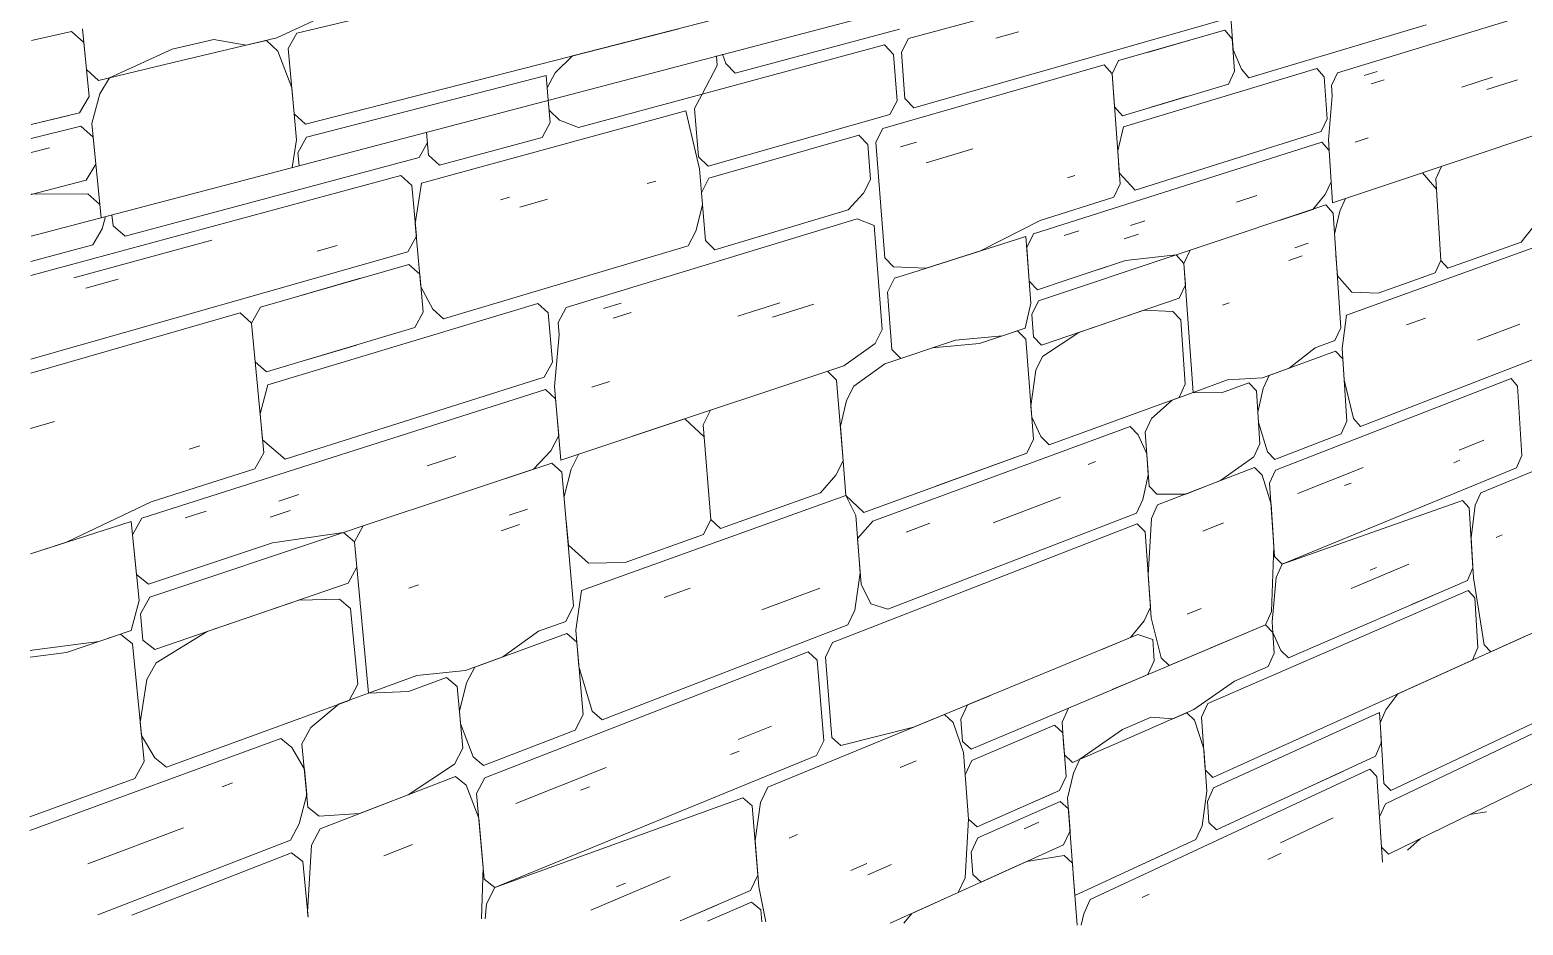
# Model space of a CAD drawing. Header units: inches. Extents: x 490.8 to 498.2, y -67.1 to -6.9.
# Drawn here: x 490.7844 to 491.0486, y -7.7396 to -7.5813 of the extents above; entities that cross this region are included whole.
import ezdxf

# ---------------------------------------------------------------- set-up
doc = ezdxf.new("R2010")
doc.units = ezdxf.units.IN
doc.header["$MEASUREMENT"] = 0
doc.layers.add('A-WALL-PATT', color=111, linetype='Continuous', lineweight=13)
doc.layers.add('L-SITE-WALL', color=31, linetype='Continuous', lineweight=13)

# ---------------------------------------------------------------- blocks, each defined once
blk = doc.blocks.new('FP_4-Entry')
at = {"layer": 'A-WALL-PATT', "lineweight": 9}
for p, q in [((490.83168, -7.58189), (490.89801, -7.56608)), ((490.83854, -7.57792), (490.82811, -7.58275)), ((490.88042, -7.58592), (490.9129, -7.57762)), ((490.79374, -7.58114), (490.79422, -7.58593)), ((490.83319, -7.598), (490.89926, -7.58111)), ((490.79181, -7.58158), (490.78472, -7.5832)), ((490.79181, -7.58158), (490.79398, -7.58354)), ((490.79493, -7.59311), (490.79398, -7.58354)), ((490.79422, -7.58593), (490.79398, -7.58354)), ((490.8096, -7.58475), (490.817, -7.583)), ((490.82811, -7.58275), (490.80982, -7.58711)), ((490.817, -7.583), (490.8227, -7.58404)), ((490.8227, -7.58404), (490.82631, -7.58318)), ((490.82631, -7.58318), (490.82833, -7.58506)), ((490.83012, -7.58463), (490.83168, -7.58189)), ((490.79422, -7.58593), (490.79445, -7.58833)), ((490.79852, -7.5898), (490.8096, -7.58475)), ((490.82833, -7.58506), (490.83076, -7.59155)), ((490.83012, -7.58463), (490.8312, -7.59615)), ((490.87739, -7.58894), (490.88042, -7.58592)), ((490.79445, -7.58833), (490.79661, -7.59026)), ((490.79661, -7.59026), (490.80982, -7.58711)), ((490.8334, -7.60029), (490.87577, -7.58936)), ((490.87577, -7.58936), (490.87615, -7.59374)), ((490.87596, -7.59155), (490.87739, -7.58894)), ((490.79684, -7.59265), (490.79852, -7.5898)), ((490.83076, -7.59155), (490.83163, -7.60075)), ((490.87615, -7.59374), (490.87596, -7.59155)), ((490.79324, -7.59596), (490.79493, -7.59311)), ((490.79684, -7.59265), (490.7954, -7.59788)), ((490.87615, -7.59374), (490.87615, -7.59374)), ((490.87615, -7.59374), (490.87615, -7.59374)), ((490.78469, -7.59805), (490.79324, -7.59596)), ((490.78469, -7.59805), (490.79131, -7.59643)), ((490.8312, -7.59615), (490.83319, -7.598)), ((490.78469, -7.60052), (490.79348, -7.59836)), ((490.79348, -7.59836), (490.79564, -7.60027)), ((490.7954, -7.59788), (490.79705, -7.61455)), ((490.78468, -7.60299), (490.78791, -7.60219)), ((490.79611, -7.60504), (490.79564, -7.60027)), ((490.83163, -7.60075), (490.83087, -7.60565)), ((490.83184, -7.60305), (490.8334, -7.60029)), ((490.79611, -7.60504), (490.79443, -7.60791)), ((490.83206, -7.60534), (490.83184, -7.60305)), ((490.78467, -7.6104), (490.79443, -7.60791)), ((490.83206, -7.60534), (490.83206, -7.60534)), ((490.78467, -7.6104), (490.78473, -7.61038)), ((490.78473, -7.61038), (490.79467, -7.61029)), ((490.79467, -7.61029), (490.79682, -7.61217)), ((490.79705, -7.61455), (490.79682, -7.61217)), ((490.79705, -7.61455), (490.79705, -7.61455))]:
    blk.add_line(p, q, dxfattribs=at)
blk = doc.blocks.new('FP_5-Entry')
at = {"layer": 'A-WALL-PATT', "lineweight": 9}
for p, q in [((490.93987, -7.58285), (490.99489, -7.568)), ((490.99664, -7.57531), (490.99729, -7.58484)), ((491.0533, -7.57751), (491.01575, -7.58892)), ((490.90923, -7.58895), (490.9383, -7.58118)), ((490.99568, -7.57947), (490.94081, -7.59508)), ((490.97705, -7.58676), (490.99581, -7.58138)), ((490.99581, -7.58138), (490.99716, -7.58293)), ((491.0001, -7.58981), (491.03143, -7.58044)), ((490.90335, -7.5927), (490.93564, -7.58399)), ((490.93721, -7.58566), (490.93564, -7.58399)), ((490.93987, -7.58285), (490.93862, -7.58527)), ((490.9553, -7.58278), (490.95933, -7.58167)), ((490.98214, -7.5853), (490.98966, -7.58315)), ((490.99716, -7.58293), (490.99755, -7.58864)), ((490.90604, -7.58764), (490.9059, -7.58592)), ((490.907, -7.58563), (490.90755, -7.58724)), ((490.93785, -7.59384), (490.93721, -7.58566)), ((490.93862, -7.58527), (490.93925, -7.59344)), ((490.97591, -7.58908), (490.97705, -7.58676)), ((490.99729, -7.58484), (490.99877, -7.58828)), ((490.90604, -7.58764), (490.90335, -7.5927)), ((490.90755, -7.58724), (490.90923, -7.58895)), ((490.93534, -7.59873), (490.97448, -7.5875)), ((490.97448, -7.5875), (490.97591, -7.58908)), ((490.97633, -7.59494), (490.97591, -7.58908)), ((490.97591, -7.58908), (490.97731, -7.60855)), ((490.97789, -7.59845), (491.01213, -7.58812)), ((490.99755, -7.58864), (490.99646, -7.5909)), ((490.99877, -7.58828), (491.0001, -7.58981)), ((491.01213, -7.58812), (491.01342, -7.58963)), ((491.01575, -7.58892), (491.01471, -7.59113)), ((491.02048, -7.58937), (491.02277, -7.58866)), ((490.99646, -7.5909), (490.97775, -7.5965)), ((491.01342, -7.58963), (491.01391, -7.59707)), ((491.01483, -7.59299), (491.01471, -7.59113)), ((491.02174, -7.59086), (491.02402, -7.59015)), ((491.03775, -7.59143), (491.04318, -7.58971)), ((491.04221, -7.59184), (491.04759, -7.59013)), ((490.87615, -7.59374), (490.8765, -7.59771)), ((490.87615, -7.59374), (490.87631, -7.59552)), ((490.88151, -7.5986), (490.90335, -7.5927)), ((490.902, -7.59524), (490.90335, -7.5927)), ((490.9366, -7.59628), (490.93785, -7.59384)), ((490.93925, -7.59344), (490.94081, -7.59508)), ((490.98283, -7.59498), (490.98908, -7.59311)), ((491.01415, -7.60078), (491.01483, -7.59299)), ((490.8537, -7.6084), (490.90047, -7.59566)), ((490.87631, -7.59552), (490.87811, -7.59728)), ((490.87811, -7.59728), (490.88151, -7.5986)), ((490.90047, -7.59566), (490.90289, -7.60587)), ((490.902, -7.59524), (490.90271, -7.60375)), ((490.90441, -7.60544), (490.9366, -7.59628)), ((490.97775, -7.5965), (490.97633, -7.59494)), ((491.01391, -7.59707), (491.01287, -7.59929)), ((490.85499, -7.60346), (490.85462, -7.59941)), ((490.8765, -7.59771), (490.87507, -7.60033)), ((490.93108, -7.59995), (490.90458, -7.60756)), ((490.93267, -7.6016), (490.93108, -7.59995)), ((490.93409, -7.60119), (490.93534, -7.59873)), ((490.97689, -7.60272), (490.97789, -7.59845)), ((491.01287, -7.59929), (490.97999, -7.60969)), ((491.02407, -7.60884), (491.05141, -7.59972)), ((490.85329, -7.60391), (490.85479, -7.60122)), ((490.85688, -7.60524), (490.87507, -7.60033)), ((490.93315, -7.60775), (490.93267, -7.6016)), ((490.93409, -7.60119), (490.93568, -7.62161)), ((490.93848, -7.602), (490.94128, -7.60118)), ((490.94298, -7.60483), (490.95123, -7.60238)), ((490.96198, -7.61741), (491.01299, -7.60115)), ((491.01299, -7.60115), (491.01428, -7.60264)), ((491.01489, -7.61189), (491.01415, -7.60078)), ((491.01464, -7.60819), (491.01428, -7.60264)), ((491.0189, -7.60115), (491.0212, -7.60041)), ((490.80128, -7.61782), (490.85329, -7.60391)), ((490.85499, -7.60346), (490.85688, -7.60524)), ((490.90271, -7.60375), (490.90441, -7.60544)), ((490.97717, -7.60661), (490.97689, -7.60272)), ((490.78464, -7.62474), (490.85008, -7.60708)), ((490.85008, -7.60708), (490.852, -7.60886)), ((490.90289, -7.60587), (490.90341, -7.61223)), ((490.90324, -7.61011), (490.90458, -7.60756)), ((490.93189, -7.61022), (490.93315, -7.60775)), ((490.96798, -7.60746), (490.96928, -7.60706)), ((490.97999, -7.60969), (490.97717, -7.60661)), ((491.03081, -7.60659), (491.01489, -7.61189)), ((491.03326, -7.60946), (491.03081, -7.60659)), ((491.03315, -7.60765), (491.03414, -7.60548)), ((491.03315, -7.60765), (491.03406, -7.62208)), ((490.852, -7.60886), (490.85281, -7.61782)), ((490.8537, -7.6084), (490.85261, -7.61559)), ((490.89365, -7.6085), (490.8952, -7.60806)), ((490.90324, -7.61011), (490.90394, -7.61858)), ((490.92919, -7.61313), (490.93189, -7.61022)), ((490.97731, -7.60855), (490.97617, -7.6109)), ((490.99789, -7.61176), (491.00152, -7.61058)), ((491.01139, -7.61306), (491.0136, -7.61043)), ((491.01464, -7.60819), (491.0136, -7.61043)), ((490.86767, -7.61137), (490.86931, -7.61091)), ((490.87114, -7.61265), (490.87602, -7.61128)), ((490.90341, -7.61223), (490.90224, -7.61692)), ((490.92919, -7.61313), (490.90563, -7.62024)), ((490.96315, -7.61501), (490.97617, -7.6109)), ((491.01373, -7.61228), (490.98971, -7.62028)), ((491.00549, -7.61503), (491.01139, -7.61306)), ((491.01373, -7.61228), (491.01501, -7.61374)), ((491.01617, -7.61335), (491.0172, -7.61112)), ((490.79724, -7.61647), (490.79782, -7.61434)), ((490.79915, -7.61596), (490.79896, -7.61404)), ((490.85261, -7.61559), (490.85362, -7.62676)), ((490.93078, -7.61475), (490.87933, -7.6304)), ((490.93078, -7.61475), (490.93379, -7.61593)), ((490.96315, -7.61501), (490.95259, -7.6204)), ((490.97914, -7.6159), (490.98167, -7.61508)), ((491.01501, -7.61374), (491.01635, -7.63401)), ((491.01617, -7.61335), (491.01525, -7.61744)), ((490.7922, -7.62514), (490.81664, -7.61849)), ((490.79724, -7.61647), (490.79557, -7.61935)), ((490.79915, -7.61596), (490.80128, -7.61782)), ((490.85281, -7.61782), (490.85131, -7.62055)), ((490.90224, -7.61692), (490.90089, -7.61949)), ((490.93523, -7.63427), (490.93379, -7.61593)), ((490.96065, -7.61783), (490.9416, -7.6239)), ((490.96153, -7.62967), (490.96065, -7.61783)), ((490.9608, -7.61981), (490.96198, -7.61741)), ((490.96739, -7.61769), (490.97, -7.61685)), ((490.978, -7.61825), (490.98054, -7.61742)), ((491.05026, -7.61632), (491.04825, -7.61884)), ((490.85131, -7.62055), (490.78461, -7.63952)), ((490.78464, -7.62227), (490.79557, -7.61935)), ((490.83528, -7.62043), (490.8388, -7.61945)), ((490.8576, -7.63244), (490.90089, -7.61949)), ((490.90563, -7.62024), (490.90394, -7.61858)), ((490.95259, -7.6204), (490.94299, -7.62345)), ((490.96124, -7.62573), (490.9608, -7.61981)), ((490.98723, -7.62111), (490.96285, -7.62923)), ((490.97828, -7.62211), (490.98723, -7.62111)), ((490.98723, -7.62111), (490.98971, -7.62028)), ((490.98723, -7.62111), (490.98861, -7.6226)), ((490.98861, -7.6226), (490.98971, -7.62028)), ((491.00823, -7.61983), (491.01059, -7.61903)), ((491.0155, -7.62113), (491.01574, -7.62481)), ((491.01738, -7.63176), (491.05153, -7.61947)), ((491.04825, -7.61884), (491.03528, -7.62348)), ((490.82524, -7.63033), (490.85151, -7.62279)), ((490.85151, -7.62279), (490.85342, -7.62453)), ((490.93568, -7.62161), (490.93725, -7.6232)), ((490.94299, -7.62345), (490.93725, -7.6232)), ((490.97828, -7.62211), (490.96796, -7.62553)), ((490.97186, -7.62424), (490.97828, -7.62211)), ((490.98861, -7.6226), (490.99021, -7.64542)), ((490.98887, -7.62642), (490.98861, -7.6226)), ((491.00718, -7.62209), (491.00954, -7.62128)), ((491.03406, -7.62208), (491.03307, -7.62427)), ((491.03406, -7.62208), (491.03528, -7.62348)), ((490.79436, -7.62699), (490.80008, -7.62542)), ((490.83239, -7.62827), (490.84291, -7.62525)), ((490.85342, -7.62453), (490.85402, -7.63123)), ((490.93616, -7.62772), (490.93741, -7.62523)), ((490.9416, -7.6239), (490.93741, -7.62523)), ((490.96124, -7.62573), (490.96271, -7.62726)), ((490.96271, -7.62726), (490.96796, -7.62553)), ((490.98887, -7.62642), (490.98777, -7.62875)), ((491.01574, -7.62481), (491.01702, -7.62625)), ((491.01702, -7.62625), (491.01829, -7.62767)), ((491.03307, -7.62427), (491.02298, -7.62787)), ((490.85362, -7.62676), (490.85571, -7.63072)), ((490.93616, -7.62772), (490.93695, -7.63786)), ((490.96343, -7.63709), (490.98777, -7.62875)), ((491.02298, -7.62787), (491.01829, -7.62767)), ((490.7846, -7.64199), (490.82162, -7.63136)), ((490.82162, -7.63136), (490.82365, -7.63315)), ((490.82365, -7.63315), (490.82524, -7.63033)), ((490.82654, -7.64409), (490.87431, -7.62969)), ((490.85402, -7.63123), (490.85253, -7.63396)), ((490.85571, -7.63072), (490.8576, -7.63244)), ((490.87431, -7.62969), (490.87611, -7.63137)), ((490.87611, -7.63137), (490.87687, -7.64006)), ((490.87933, -7.6304), (490.87792, -7.63305)), ((490.88589, -7.63061), (490.88904, -7.62965)), ((490.88765, -7.63228), (490.89079, -7.63131)), ((490.90968, -7.63192), (490.91711, -7.62957)), ((490.9158, -7.63212), (490.92312, -7.62979)), ((490.96049, -7.63406), (490.96153, -7.62967)), ((490.96167, -7.63164), (490.96285, -7.62923)), ((490.96167, -7.63164), (490.96197, -7.63558)), ((490.96998, -7.63485), (490.9815, -7.6309)), ((490.9815, -7.6309), (490.98666, -7.63109)), ((490.98666, -7.63109), (490.98803, -7.63256)), ((490.99542, -7.63), (490.99663, -7.62957)), ((490.82431, -7.64004), (490.82365, -7.63315)), ((490.82365, -7.63315), (490.82584, -7.65608)), ((490.85253, -7.63396), (490.82633, -7.6418)), ((490.8781, -7.63522), (490.87792, -7.63305)), ((490.93397, -7.63677), (490.93523, -7.63427)), ((490.95649, -7.63542), (490.96049, -7.63406)), ((490.98884, -7.64398), (490.98803, -7.63256)), ((491.01531, -7.63627), (491.01635, -7.63401)), ((491.01738, -7.63176), (491.01659, -7.63768)), ((491.02796, -7.6335), (491.03131, -7.63227)), ((491.04054, -7.63617), (491.04805, -7.63334)), ((490.87725, -7.6444), (490.8781, -7.63522)), ((490.92844, -7.6407), (490.93397, -7.63677)), ((490.94821, -7.63616), (490.93571, -7.64036)), ((490.94408, -7.63755), (490.95244, -7.63678)), ((490.94821, -7.63616), (490.95649, -7.63542)), ((490.95244, -7.63678), (490.95916, -7.63451)), ((490.95916, -7.63451), (490.96064, -7.63603)), ((490.96064, -7.63603), (490.96196, -7.65371)), ((490.96197, -7.63558), (490.96343, -7.63709)), ((490.96358, -7.63906), (490.96998, -7.63485)), ((491.01182, -7.63754), (491.01531, -7.63627)), ((490.83346, -7.63967), (490.84222, -7.63705)), ((490.93695, -7.63786), (490.93852, -7.63942)), ((490.96241, -7.64148), (490.96358, -7.63906)), ((491.01543, -7.6381), (491.00368, -7.64242)), ((491.00724, -7.64111), (491.01182, -7.63754)), ((491.01543, -7.6381), (491.01671, -7.63951)), ((491.01659, -7.63768), (491.01695, -7.64318)), ((491.01744, -7.6505), (491.01671, -7.63951)), ((491.01985, -7.65144), (491.05164, -7.63915)), ((490.82633, -7.6418), (490.82431, -7.64004)), ((490.87687, -7.64006), (490.87545, -7.64274)), ((490.89104, -7.65316), (490.92844, -7.6407)), ((490.92556, -7.64166), (490.92716, -7.64323)), ((490.93571, -7.64036), (490.93019, -7.64431)), ((490.96241, -7.64148), (490.96152, -7.64783)), ((491.00249, -7.64286), (491.00724, -7.64111)), ((490.80426, -7.66766), (490.87564, -7.64492)), ((490.82518, -7.64921), (490.82654, -7.64409)), ((490.87545, -7.64274), (490.82963, -7.65723)), ((490.87564, -7.64492), (490.87744, -7.64657)), ((490.87839, -7.65738), (490.87725, -7.6444)), ((490.88383, -7.64452), (490.88699, -7.6435)), ((490.92716, -7.64323), (490.9283, -7.65753)), ((490.93019, -7.64431), (490.92892, -7.64683)), ((490.98773, -7.64633), (490.98884, -7.64398)), ((490.99021, -7.64542), (490.99633, -7.64319)), ((491.00009, -7.64374), (490.99524, -7.64552)), ((490.99633, -7.64319), (491.00249, -7.64286)), ((491.00009, -7.64374), (491.00142, -7.64517)), ((491.00261, -7.64472), (491.00167, -7.6489)), ((491.00261, -7.64472), (491.00368, -7.64242)), ((491.00482, -7.65915), (491.04646, -7.64296)), ((491.01695, -7.64318), (491.01858, -7.65006)), ((491.04646, -7.64296), (491.04763, -7.6443)), ((491.04763, -7.6443), (491.04838, -7.65658)), ((490.87801, -7.65306), (490.87744, -7.64657)), ((490.92892, -7.64683), (490.92782, -7.65141)), ((490.96474, -7.65471), (490.98773, -7.64633)), ((490.98649, -7.64678), (490.98287, -7.65006)), ((490.99021, -7.64542), (490.98649, -7.64678)), ((490.98649, -7.64678), (490.98773, -7.64633)), ((490.99524, -7.64552), (490.99021, -7.64542)), ((491.00205, -7.65449), (491.00142, -7.64517)), ((490.82562, -7.65379), (490.82518, -7.64921)), ((490.90031, -7.65007), (490.87839, -7.65738)), ((490.90371, -7.65326), (490.90031, -7.65007)), ((490.90353, -7.65116), (490.90487, -7.64855)), ((490.96152, -7.64783), (490.96167, -7.64979)), ((490.96167, -7.64979), (490.96328, -7.65324)), ((490.98175, -7.65244), (490.98287, -7.65006)), ((491.00167, -7.6489), (491.0018, -7.65076)), ((491.01985, -7.65144), (491.01858, -7.65005)), ((490.78458, -7.65183), (490.78879, -7.65058)), ((490.90353, -7.65116), (490.90493, -7.66792)), ((490.92782, -7.65141), (490.92879, -7.66364)), ((490.93354, -7.66817), (490.97908, -7.65145)), ((490.97908, -7.65145), (490.98048, -7.6529)), ((490.98175, -7.65244), (490.98243, -7.66198)), ((491.0018, -7.65076), (491.00338, -7.6559)), ((491.00469, -7.65729), (491.0164, -7.65277)), ((491.0164, -7.65277), (491.01744, -7.6505)), ((490.81265, -7.65544), (490.81449, -7.65487)), ((490.82963, -7.65723), (490.82562, -7.65379)), ((490.87801, -7.65306), (490.87659, -7.65575)), ((490.96196, -7.65371), (490.96078, -7.65616)), ((490.96328, -7.65324), (490.96474, -7.65471)), ((490.98048, -7.6529), (490.98202, -7.65626)), ((491.00098, -7.65681), (491.00205, -7.65449)), ((491.0373, -7.65564), (491.04164, -7.65389)), ((491.06414, -7.65366), (491.04111, -7.66317)), ((490.82584, -7.65608), (490.82426, -7.65893)), ((490.87678, -7.65791), (490.8434, -7.66903)), ((490.85475, -7.65841), (490.85979, -7.65677)), ((490.87355, -7.65899), (490.87659, -7.65575)), ((490.87678, -7.65791), (490.87857, -7.65954)), ((490.88018, -7.659), (490.88158, -7.65631)), ((490.92703, -7.66008), (490.9283, -7.65753)), ((490.93196, -7.66667), (490.96078, -7.65616)), ((490.96078, -7.65616), (490.94455, -7.66207)), ((490.97168, -7.65814), (490.97297, -7.65766)), ((490.98202, -7.65626), (490.98229, -7.66008)), ((490.99507, -7.66101), (491.00098, -7.65681)), ((491.00338, -7.6559), (491.00469, -7.65729)), ((491.03632, -7.65785), (491.03741, -7.65741)), ((491.04838, -7.65658), (491.04743, -7.65876)), ((490.8059, -7.66474), (490.82426, -7.65893)), ((490.86537, -7.66172), (490.87355, -7.65899)), ((490.87857, -7.65954), (490.88064, -7.68318)), ((490.88018, -7.659), (490.87895, -7.66385)), ((490.92703, -7.66008), (490.92431, -7.66315)), ((490.98229, -7.66008), (490.98131, -7.66437)), ((491.00111, -7.65868), (490.98395, -7.66531)), ((491.00111, -7.65868), (491.00244, -7.66008)), ((491.00244, -7.66008), (491.00401, -7.66518)), ((491.00376, -7.66147), (491.00482, -7.65915)), ((491.00595, -7.67579), (491.04743, -7.65876)), ((491.00874, -7.6633), (491.02033, -7.65871)), ((490.92431, -7.66315), (490.90661, -7.66947)), ((490.98243, -7.66198), (490.98382, -7.66341)), ((490.98382, -7.66341), (490.98893, -7.66339)), ((490.98893, -7.66339), (490.99507, -7.66101)), ((491.00464, -7.67443), (491.00376, -7.66147)), ((491.01701, -7.6619), (491.01816, -7.66144)), ((491.04014, -7.66538), (491.04111, -7.66317)), ((490.8059, -7.66474), (490.79094, -7.6719)), ((490.8285, -7.66463), (490.83205, -7.66348)), ((490.86924, -7.66715), (490.8725, -7.66604)), ((490.88204, -7.68046), (490.92879, -7.66364)), ((490.92879, -7.66364), (490.93196, -7.66667)), ((490.92879, -7.66364), (490.93054, -7.66718)), ((490.95484, -7.66846), (490.96677, -7.66396)), ((490.98131, -7.66437), (490.98018, -7.66677)), ((490.98284, -7.6677), (490.98395, -7.66531)), ((491.00401, -7.66518), (491.00451, -7.67258)), ((491.03786, -7.66451), (491.00595, -7.67579)), ((491.03786, -7.66451), (491.03906, -7.66583)), ((491.03973, -7.67643), (491.03906, -7.66583)), ((491.04014, -7.66538), (491.03939, -7.67114)), ((490.80238, -7.66826), (490.78454, -7.67394)), ((490.80376, -7.68224), (490.80238, -7.66826)), ((490.80261, -7.67059), (490.80426, -7.66766)), ((490.81193, -7.6676), (490.81561, -7.66642)), ((490.82693, -7.66748), (490.83049, -7.66632)), ((490.87933, -7.66815), (490.8797, -7.67245)), ((490.90493, -7.66792), (490.90359, -7.67055)), ((490.90493, -7.66792), (490.90661, -7.66947)), ((490.92644, -7.68963), (490.98032, -7.66868)), ((490.93054, -7.66718), (490.93135, -7.67731)), ((490.93354, -7.66817), (490.93086, -7.67124)), ((490.93622, -7.68376), (490.98018, -7.66677)), ((490.93947, -7.67012), (490.94364, -7.66857)), ((490.98032, -7.66868), (490.98172, -7.67009)), ((490.98284, -7.6677), (490.98226, -7.67771)), ((490.99193, -7.66996), (490.99559, -7.66851)), ((490.8033, -7.67759), (490.80261, -7.67059)), ((490.83993, -7.67019), (490.80564, -7.68162)), ((490.82736, -7.67203), (490.83993, -7.67019)), ((490.83993, -7.67019), (490.8434, -7.66903)), ((490.83993, -7.67019), (490.84188, -7.67185)), ((490.84188, -7.67185), (490.8434, -7.66903)), ((490.86779, -7.66989), (490.87106, -7.66877)), ((490.90359, -7.67055), (490.88974, -7.6755)), ((490.93086, -7.67124), (490.93151, -7.67934)), ((490.98172, -7.67009), (490.98267, -7.6834)), ((491.03939, -7.67114), (491.03984, -7.67819)), ((491.04381, -7.67107), (491.04488, -7.67062)), ((490.79094, -7.6719), (490.78454, -7.67394)), ((490.82736, -7.67203), (490.81283, -7.67684)), ((490.81833, -7.67502), (490.82736, -7.67203)), ((490.84188, -7.67185), (490.84437, -7.69861)), ((490.84229, -7.67633), (490.84188, -7.67185)), ((490.8797, -7.67245), (490.88148, -7.67404)), ((491.00451, -7.67258), (491.00408, -7.68416)), ((490.84229, -7.67633), (490.84077, -7.67916)), ((490.88148, -7.67404), (490.88326, -7.67562)), ((490.88974, -7.6755), (490.88326, -7.67562)), ((491.00595, -7.67579), (491.00464, -7.67443)), ((491.00489, -7.67813), (491.00595, -7.67579)), ((491.01821, -7.68009), (491.02839, -7.67579)), ((491.02152, -7.67684), (491.02265, -7.67636)), ((491.03973, -7.67643), (491.03875, -7.67866)), ((490.8033, -7.67759), (490.80541, -7.6793)), ((490.80541, -7.6793), (490.81283, -7.67684)), ((490.80655, -7.69089), (490.84077, -7.67916)), ((490.93135, -7.67731), (490.93041, -7.68392)), ((490.98226, -7.6777), (490.98281, -7.6853)), ((491.00489, -7.67813), (491.00421, -7.68601)), ((491.00708, -7.69236), (491.03875, -7.67866)), ((491.03984, -7.6782), (491.04169, -7.69003)), ((490.80399, -7.68457), (490.80564, -7.68162)), ((490.85149, -7.68005), (490.85319, -7.67946)), ((490.88204, -7.68046), (490.88101, -7.68746)), ((490.89666, -7.68171), (490.90126, -7.68002)), ((490.91395, -7.68387), (490.92418, -7.68001)), ((490.93151, -7.67934), (490.93324, -7.68283)), ((490.99281, -7.70045), (491.03886, -7.68043)), ((491.02885, -7.68294), (491.03438, -7.68055)), ((491.03886, -7.68043), (491.04006, -7.68172)), ((491.04061, -7.69051), (491.04006, -7.68172)), ((491.04287, -7.6913), (491.06575, -7.68096)), ((490.80234, -7.68753), (490.80376, -7.68224)), ((490.80399, -7.68457), (490.80445, -7.68921)), ((490.81579, -7.68772), (490.832, -7.68217)), ((490.832, -7.68217), (490.83924, -7.682)), ((490.83924, -7.682), (490.84119, -7.68363)), ((490.84244, -7.69702), (490.84119, -7.68363)), ((490.87923, -7.6859), (490.88064, -7.68318)), ((490.93041, -7.68392), (490.92914, -7.68649)), ((490.93324, -7.68283), (490.93622, -7.68376)), ((490.98267, -7.6834), (490.98155, -7.68581)), ((490.98916, -7.68463), (490.99162, -7.68361)), ((491.00302, -7.68651), (491.00408, -7.68416)), ((490.87441, -7.68766), (490.87923, -7.6859)), ((490.88566, -7.7033), (490.92914, -7.68649)), ((491.00302, -7.68651), (490.96819, -7.70123)), ((490.97916, -7.68876), (490.98155, -7.68581)), ((490.98281, -7.6853), (490.9846, -7.69235)), ((490.98598, -7.69371), (491.00302, -7.68651)), ((491.00434, -7.68785), (491.00302, -7.68651)), ((491.00421, -7.68601), (491.00434, -7.68785)), ((490.78487, -7.69099), (490.79667, -7.68945)), ((490.79092, -7.69139), (490.80046, -7.68816)), ((490.79667, -7.68945), (490.80234, -7.68753)), ((490.80046, -7.68816), (490.80258, -7.68985)), ((490.80258, -7.68985), (490.80465, -7.71071)), ((490.80445, -7.68921), (490.80655, -7.69089)), ((490.80678, -7.69321), (490.81579, -7.68772)), ((490.87942, -7.68804), (490.86315, -7.69401)), ((490.86809, -7.6922), (490.87441, -7.68766)), ((490.87942, -7.68804), (490.8812, -7.68959)), ((490.88101, -7.68746), (490.88157, -7.69387)), ((490.88232, -7.70239), (490.8812, -7.68959)), ((490.92644, -7.68963), (490.92517, -7.69222)), ((490.95034, -7.70066), (490.98043, -7.68823)), ((490.97407, -7.69086), (490.97916, -7.68876)), ((490.98043, -7.68823), (490.98308, -7.68909)), ((490.98308, -7.68909), (490.98335, -7.69288)), ((490.99337, -7.69059), (490.99702, -7.68905)), ((491.00446, -7.68969), (491.00434, -7.68785)), ((491.00434, -7.68785), (491.00577, -7.69103)), ((491.00446, -7.68969), (491.00459, -7.69154)), ((491.02643, -7.69872), (491.04925, -7.68841)), ((490.78487, -7.69099), (490.7845, -7.69111)), ((490.7845, -7.69223), (490.79092, -7.69139)), ((490.86149, -7.69462), (490.86809, -7.6922)), ((490.86491, -7.71356), (490.92211, -7.69132)), ((490.92211, -7.69132), (490.92372, -7.69279)), ((490.92517, -7.69222), (490.92631, -7.70641)), ((490.9846, -7.69235), (490.98598, -7.69371)), ((491.00459, -7.69154), (491.00353, -7.69389)), ((491.00577, -7.69103), (491.00708, -7.69236)), ((491.04061, -7.69051), (491.03964, -7.69275)), ((491.04169, -7.69003), (491.04287, -7.6913)), ((490.80514, -7.69617), (490.80678, -7.69321)), ((490.85291, -7.6955), (490.86149, -7.69462)), ((490.86169, -7.6968), (490.86315, -7.69401)), ((490.88157, -7.69387), (490.8839, -7.70178)), ((490.92372, -7.69279), (490.92487, -7.707)), ((490.98335, -7.69288), (490.98223, -7.6953)), ((490.99372, -7.71349), (491.03964, -7.69275)), ((491.00353, -7.69389), (490.99753, -7.69648)), ((490.80514, -7.69617), (490.80396, -7.70377)), ((490.84091, -7.69988), (490.84244, -7.69702)), ((490.84437, -7.69861), (490.85291, -7.6955)), ((490.85816, -7.69585), (490.85142, -7.69832)), ((490.85816, -7.69585), (490.86003, -7.69742)), ((490.86102, -7.70832), (490.86003, -7.69742)), ((490.86169, -7.6968), (490.86042, -7.70179)), ((490.98223, -7.6953), (490.97335, -7.69905)), ((490.97591, -7.69797), (490.97971, -7.69636)), ((490.99753, -7.69648), (490.99035, -7.70151)), ((490.8086, -7.71166), (490.84091, -7.69988)), ((490.84437, -7.69861), (490.83917, -7.70051)), ((490.83917, -7.70051), (490.84091, -7.69988)), ((490.85142, -7.69832), (490.84437, -7.69861)), ((490.94074, -7.70463), (490.95439, -7.69899)), ((491.0243, -7.70153), (491.02643, -7.69872)), ((490.83917, -7.70051), (490.83413, -7.70467)), ((490.86042, -7.70179), (490.86062, -7.70397)), ((490.88091, -7.70513), (490.88232, -7.70239)), ((490.88566, -7.7033), (490.8839, -7.70178)), ((490.94625, -7.70235), (490.91501, -7.71525)), ((490.94625, -7.70235), (490.94777, -7.70376)), ((490.94914, -7.70319), (490.95034, -7.70066)), ((490.95095, -7.70852), (490.96819, -7.70123)), ((490.96819, -7.70123), (490.96703, -7.70371)), ((490.97773, -7.70504), (490.98278, -7.70286)), ((490.99035, -7.70151), (490.97787, -7.70694)), ((490.98278, -7.70286), (490.98665, -7.70312)), ((490.98665, -7.70312), (490.98912, -7.70205)), ((490.98912, -7.70205), (490.99049, -7.70339)), ((490.99171, -7.70285), (490.99281, -7.70045)), ((490.99171, -7.70285), (490.99237, -7.71218)), ((490.99385, -7.71534), (491.02317, -7.70204)), ((491.02317, -7.70204), (491.02341, -7.70562)), ((491.02329, -7.70383), (491.0243, -7.70153)), ((491.02423, -7.71814), (491.05965, -7.70129)), ((491.02523, -7.71582), (491.05646, -7.70105)), ((490.80396, -7.70377), (490.80419, -7.70609)), ((490.83258, -7.70756), (490.83413, -7.70467)), ((490.86062, -7.70397), (490.86287, -7.70986)), ((490.86472, -7.71139), (490.88091, -7.70513)), ((490.90972, -7.70679), (490.91564, -7.70442)), ((490.92791, -7.70784), (490.94074, -7.70463)), ((490.94959, -7.70909), (490.94777, -7.70376)), ((490.94944, -7.70713), (490.94914, -7.70319)), ((490.96572, -7.70426), (490.9511, -7.71048)), ((490.96572, -7.70426), (490.96717, -7.70564)), ((490.96703, -7.70371), (490.96731, -7.70756)), ((490.96774, -7.71333), (490.96717, -7.70564)), ((490.96731, -7.70756), (490.96717, -7.70564)), ((490.97019, -7.71028), (490.97773, -7.70504)), ((490.99049, -7.70339), (490.99211, -7.70845)), ((491.02341, -7.70562), (491.02329, -7.70383)), ((491.02352, -7.70741), (491.02341, -7.70562)), ((491.02341, -7.70562), (491.02399, -7.71457)), ((490.78444, -7.72291), (490.82882, -7.70662)), ((490.80419, -7.70609), (490.80652, -7.71003)), ((490.82882, -7.70662), (490.83081, -7.70822)), ((490.83081, -7.70822), (490.833, -7.71205)), ((490.83258, -7.70756), (490.83364, -7.71877)), ((490.85955, -7.71114), (490.86102, -7.70832)), ((490.92487, -7.707), (490.92359, -7.70961)), ((490.92631, -7.70641), (490.92791, -7.70784)), ((490.94944, -7.70713), (490.95095, -7.70852)), ((490.96731, -7.70756), (490.96746, -7.70948)), ((490.9689, -7.71084), (490.97787, -7.70694)), ((491.02352, -7.70741), (491.02251, -7.70973)), ((490.80465, -7.71071), (490.80301, -7.7137)), ((490.80652, -7.71003), (490.8086, -7.71166)), ((490.86287, -7.70986), (490.86472, -7.71139)), ((490.86667, -7.73299), (490.92359, -7.70961)), ((490.90839, -7.70946), (490.90989, -7.70886)), ((490.93843, -7.71175), (490.94121, -7.71059)), ((490.9505, -7.72086), (490.94959, -7.70909)), ((490.94989, -7.71302), (490.9511, -7.71048)), ((490.96746, -7.70948), (490.9689, -7.71084)), ((490.96904, -7.71276), (490.97019, -7.71028)), ((490.99211, -7.70845), (490.99263, -7.7159)), ((490.99437, -7.72277), (491.02251, -7.70973)), ((491.06016, -7.70981), (491.02481, -7.72705)), ((490.833, -7.71205), (490.83343, -7.71653)), ((490.85975, -7.71332), (490.83582, -7.72256)), ((490.85134, -7.71656), (490.85955, -7.71114)), ((490.85975, -7.71332), (490.86161, -7.71485)), ((490.86346, -7.71637), (490.86491, -7.71356)), ((490.87041, -7.71811), (490.8864, -7.71177)), ((490.94989, -7.71302), (490.9505, -7.72086)), ((490.96659, -7.71582), (490.96774, -7.71333)), ((490.96904, -7.71276), (490.96803, -7.71717)), ((491.0215, -7.71204), (490.97203, -7.73509)), ((490.99237, -7.71218), (490.99372, -7.71349)), ((491.00987, -7.71559), (491.01681, -7.71237)), ((491.0215, -7.71204), (491.02275, -7.71331)), ((491.02275, -7.71331), (491.02375, -7.72851)), ((490.78445, -7.72047), (490.80301, -7.7137)), ((490.80301, -7.7137), (490.78445, -7.72047)), ((490.81846, -7.71514), (490.82028, -7.71446)), ((490.86161, -7.71485), (490.86385, -7.7207)), ((490.88185, -7.71577), (490.88343, -7.71514)), ((490.91371, -7.71791), (490.91501, -7.71525)), ((490.952, -7.72223), (490.96659, -7.71582)), ((490.99263, -7.7159), (490.99181, -7.72204)), ((490.99276, -7.71776), (490.99385, -7.71534)), ((491.02399, -7.71457), (491.02523, -7.71582)), ((490.83343, -7.71653), (490.83209, -7.72168)), ((490.83364, -7.71877), (490.83561, -7.72033)), ((490.84278, -7.71987), (490.85134, -7.71656)), ((490.86483, -7.73151), (490.86346, -7.71637)), ((490.91057, -7.71709), (490.86667, -7.73299)), ((490.91057, -7.71709), (490.91223, -7.71852)), ((490.91325, -7.7308), (490.91223, -7.71852)), ((490.91371, -7.71791), (490.91274, -7.72467)), ((490.95215, -7.72418), (490.96673, -7.71774)), ((490.95869, -7.71929), (490.96528, -7.71639)), ((490.96673, -7.71774), (490.96817, -7.71908)), ((490.96803, -7.71717), (490.96931, -7.73439)), ((490.9929, -7.71962), (490.99276, -7.71776)), ((491.02423, -7.71814), (491.02322, -7.72046)), ((490.83561, -7.72033), (490.84278, -7.71987)), ((490.86385, -7.7207), (490.86463, -7.72935)), ((490.9499, -7.73125), (490.9505, -7.72086)), ((490.9505, -7.72086), (490.952, -7.72223)), ((490.96031, -7.72258), (490.96295, -7.7214)), ((490.96846, -7.72292), (490.96817, -7.71908)), ((490.9929, -7.71962), (490.99303, -7.72147)), ((490.99303, -7.72147), (490.99437, -7.72277)), ((491.00566, -7.72508), (491.015, -7.72066)), ((491.02322, -7.72046), (491.02357, -7.72581)), ((491.03914, -7.72006), (491.04213, -7.71958)), ((490.79471, -7.7288), (490.81159, -7.72244)), ((490.83209, -7.72168), (490.83054, -7.72461)), ((490.83428, -7.72547), (490.83582, -7.72256)), ((490.91878, -7.72422), (490.92024, -7.7236)), ((490.95095, -7.72673), (490.95215, -7.72418)), ((490.96846, -7.72292), (490.9673, -7.72542)), ((490.99071, -7.72446), (490.99181, -7.72204)), ((490.79644, -7.73778), (490.83054, -7.72461)), ((490.83428, -7.72547), (490.83358, -7.73732)), ((490.84705, -7.72736), (490.85215, -7.72534)), ((490.91274, -7.72467), (490.91341, -7.73285)), ((490.95095, -7.72673), (490.95125, -7.73064)), ((490.95275, -7.73199), (490.9673, -7.72542)), ((490.96931, -7.73439), (490.99071, -7.72446)), ((490.97952, -7.72965), (490.98578, -7.72675)), ((491.02357, -7.72581), (491.02481, -7.72705)), ((491.02814, -7.72638), (491.03039, -7.72433)), ((490.80247, -7.73785), (490.83075, -7.72685)), ((490.83075, -7.72685), (490.83273, -7.72839)), ((490.83273, -7.72839), (490.83367, -7.73818)), ((490.86463, -7.72935), (490.86431, -7.7385)), ((490.92968, -7.72996), (490.93252, -7.72872)), ((490.93268, -7.73072), (490.93689, -7.72887)), ((490.94046, -7.73753), (490.96075, -7.72837)), ((490.96075, -7.72837), (490.96744, -7.72733)), ((490.96744, -7.72733), (490.96888, -7.72866)), ((490.96902, -7.73057), (490.96888, -7.72866)), ((491.00342, -7.72803), (491.00579, -7.7269)), ((490.86667, -7.73299), (490.86483, -7.73151)), ((490.8837, -7.73694), (490.89769, -7.73103)), ((490.91325, -7.7308), (490.91194, -7.73348)), ((490.9499, -7.73125), (490.94869, -7.73382)), ((490.95125, -7.73064), (490.95275, -7.73199)), ((490.96902, -7.73057), (490.9697, -7.73961)), ((490.86522, -7.73582), (490.86667, -7.73299)), ((490.88823, -7.73285), (490.88979, -7.73219)), ((490.89948, -7.73887), (490.91194, -7.73348)), ((490.91341, -7.73285), (490.91462, -7.73903)), ((490.93664, -7.73926), (490.94869, -7.73382)), ((490.98119, -7.73471), (490.98244, -7.73412)), ((490.83358, -7.73732), (490.83367, -7.73818)), ((490.86522, -7.73582), (490.86497, -7.7385)), ((490.89948, -7.73887), (490.90597, -7.73606)), ((490.90431, -7.73892), (490.91211, -7.73553)), ((490.91211, -7.73553), (490.91375, -7.73693)), ((490.91393, -7.73902), (490.91375, -7.73693)), ((490.97203, -7.73509), (490.97088, -7.7376)), ((490.93904, -7.73928), (490.94046, -7.73753)), ((490.97088, -7.7376), (490.97042, -7.73961))]:
    blk.add_line(p, q, dxfattribs=at)

msp = doc.modelspace()

# ---------------------------------------------------------------- linework, layer by layer
at = {"layer": 'L-SITE-WALL'}
msp.add_line((490.78465, -7.61781), (491.2731, -7.48935), dxfattribs=at)

# ---------------------------------------------------------------- block references
at = {"layer": 'L-SITE-WALL', "lineweight": 9}
for name in ['FP_4-Entry', 'FP_5-Entry']:
    msp.add_blockref(name, (0, 0), dxfattribs=at)

doc.saveas('drawing.dxf')
